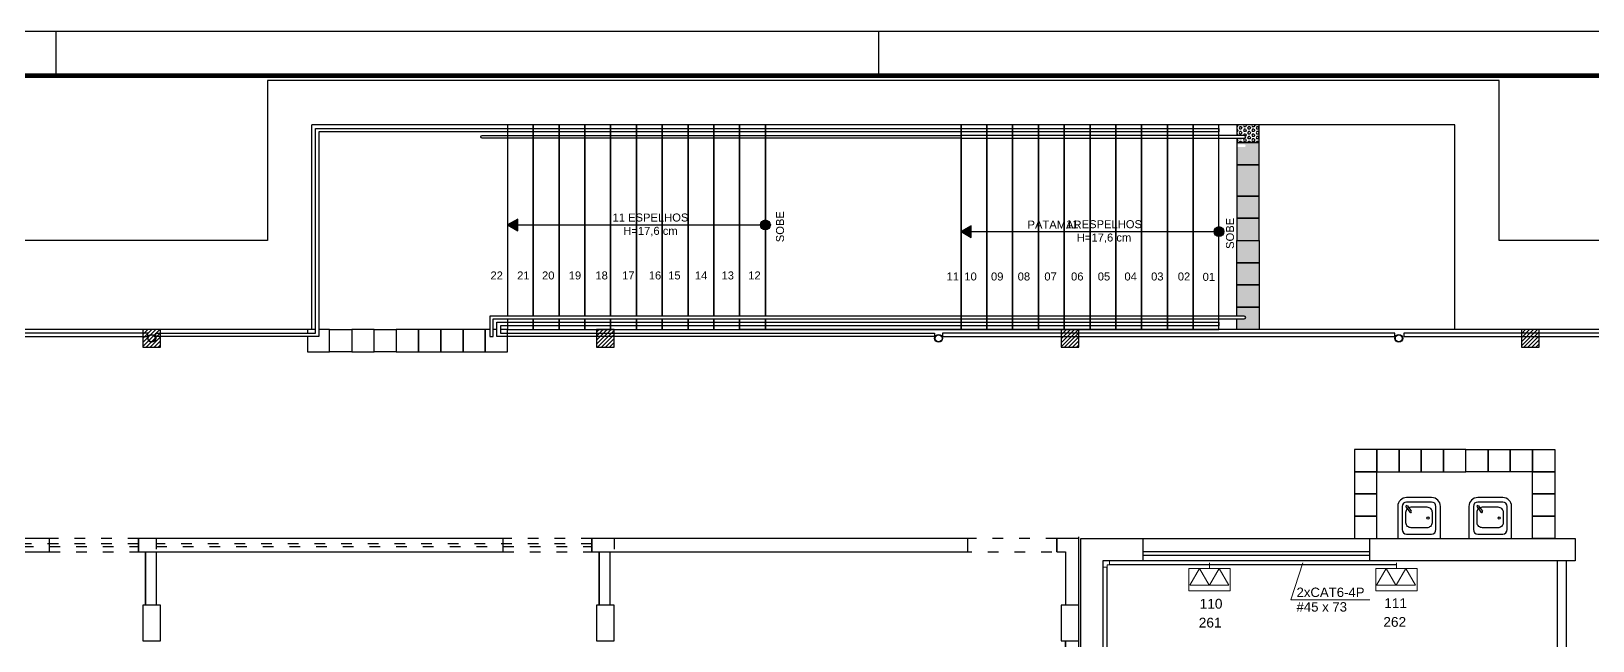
# Model space of a CAD drawing. Header units: millimetres. Extents: x 329 to 8779, y 382 to 3352.
# Drawn here: x 4126 to 5882, y 2667 to 3352 of the extents above; entities that cross this region are included whole.
import ezdxf
from ezdxf.enums import TextEntityAlignment as Align

# ---------------------------------------------------------------- set-up
doc = ezdxf.new("R2010")
doc.units = ezdxf.units.MM
doc.linetypes.add('ACAD_ISO03W100', pattern=[30, 12, -18])
doc.layers.add('ARQ', color=8, linetype='Continuous')
doc.layers.add('LEGENDA', color=7, linetype='Continuous')
for name, color, linetype, lineweight in [('CE-Condutos', 6, 'Continuous', 30), ('CE-Textos fios', 7, 'Continuous', 20), ('CE-Textos pontos', 5, 'Continuous', 20), ('P-SIMBOL', 5, 'Continuous', 20)]:
    doc.layers.add(name, color=color, linetype=linetype, lineweight=lineweight)
doc.styles.add('Arial', font='Arial.ttf')
doc.styles.get("Standard").update_dxf_attribs({"font": 'Arial.ttf'})
pattern_1 = [(45, (-3663.8285, -9362.5535), (-2.245064, 2.245064), [])]
pattern_2 = [(180, (5838.7466, 2881.9403), (-1e-15, -2.74963), [1.5875, -3.175]), (300, (5838.7466, 2881.9403), (2.38125, 1.374815), [1.5875, -3.175]), (240, (5837.159, 2881.9403), (2.38125, -1.374815), [1.5875, -3.175])]

# ---------------------------------------------------------------- blocks, each defined once
blk = doc.blocks.new('A1 sem aba')
at = {"layer": 'LEGENDA'}
for p, q in [((-92.5, 58.4), (-92.5, 59.4)), ((-74, 58.4), (-74, 59.4))]:
    blk.add_line(p, q, dxfattribs=at)
blk.add_lwpolyline([(-169, 59.4), (0, 59.4), (0, 0), (-169, 0), (-169, 59.4)], close=True, dxfattribs=at)
at = {"layer": 'LEGENDA', "const_width": 0.1}
blk.add_lwpolyline([(-1, 58.4), (-1, 1), (-166.5, 1), (-166.5, 58.4)], close=True, dxfattribs=at)
blk = doc.blocks.new('GW_PLANTA NIVEL 8-00$0$BEBEDOURO1_PL')
for p, q in [((-0.248, 0.36), (-0.248, 0)), ((-0.198, 0.36), (-0.198, 0.1)), ((-0.156, 0.354), (-0.112, 0.295)), ((0.132, 0.46), (-0.148, 0.46)), ((0.132, 0.41), (-0.148, 0.41)), ((-0.14, 0.366), (-0.096, 0.307)), ((0.182, 0.1), (0.182, 0.36)), ((0.232, 0), (0.232, 0.36)), ((-0.148, 0.05), (0.132, 0.05)), ((-0.248, 0), (0.232, 0))]:
    blk.add_line(p, q)
blk.add_lwpolyline([(0.077, 0.121), (-0.096, 0.121, -0.427329), (-0.156, 0.177), (-0.156, 0.294, -0.414214), (-0.096, 0.354), (0.078, 0.354, -0.414214), (0.138, 0.294), (0.138, 0.177, -0.427329)], format="xyb", close=True)
blk.add_circle((0.092, 0.23), 0.0119)
for centre, radius, start, end in [((-0.148, 0.36), 0.1, 90, 180), ((-0.148, 0.36), 0.05, 90, 180), ((-0.148, 0.36), 0.01, 36.6748, 216.6748), ((0.132, 0.36), 0.1, 0, 90), ((0.132, 0.36), 0.05, 0, 90), ((-0.104, 0.301), 0.01, 216.6748, 36.6748), ((-0.148, 0.1), 0.05, 180, 270), ((0.132, 0.1), 0.05, 270, 0)]:
    blk.add_arc(centre, radius, start, end)

msp = doc.modelspace()

# ---------------------------------------------------------------- hatches: boundary and pattern name
at = {"layer": 'ARQ'}
h = msp.add_hatch(dxfattribs=at)
h.set_pattern_fill('HEX', color=8, scale=0.5, angle=180, style=0)
h.set_pattern_definition(pattern_2)
h.paths.add_polyline_path([(5506.247, 3246.94), (5481.247, 3246.94), (5481.247, 3234.94), (5489.747, 3234.94, -1), (5489.747, 3231.94), (5481.247, 3231.94), (5481.247, 3226.94), (5506.247, 3226.94), (5506.247, 3246.94)])
h = msp.add_hatch(dxfattribs=at)
h.set_pattern_fill('HEX', color=8, scale=0.5, angle=180, style=0)
h.set_pattern_definition(pattern_2)
h.paths.add_polyline_path([(5481.247, 3066.94), (5481.247, 3041.94), (5506.247, 3041.94), (5506.247, 3066.94)])
h.paths.add_polyline_path([(5506.247, 3091.94), (5506.247, 3116.94), (5481.247, 3116.94), (5481.247, 3091.94)])
h.paths.add_polyline_path([(5481.247, 3091.94), (5481.247, 3066.94), (5506.247, 3066.94), (5506.247, 3091.94)])
h.paths.add_polyline_path([(5481.247, 3141.94), (5481.247, 3116.94), (5506.247, 3116.94), (5506.247, 3141.94)])
h.paths.add_polyline_path([(5481.247, 3166.94), (5481.247, 3141.94), (5506.247, 3141.94), (5506.247, 3166.94)])
h.paths.add_polyline_path([(5506.247, 3191.94), (5506.247, 3216.94), (5481.247, 3216.94), (5481.247, 3191.94)])
h.paths.add_polyline_path([(5481.247, 3191.94), (5481.247, 3166.94), (5506.247, 3166.94), (5506.247, 3191.94)])
edge = h.paths.add_edge_path()
edge.add_line((5481.247, 3226.94), (5481.247, 3224.94))
edge.add_line((5481.247, 3224.94), (5489.747, 3224.94))
edge.add_arc((5489.747, 3223.44), 1.5, -90, 90, ccw=False)
edge.add_line((5489.747, 3221.94), (5481.247, 3221.94))
edge.add_line((5481.247, 3221.94), (5481.247, 3216.94))
edge.add_line((5481.247, 3216.94), (5506.247, 3216.94))
edge.add_line((5506.247, 3216.94), (5506.247, 3226.94))
edge.add_line((5506.247, 3226.94), (5481.247, 3226.94))
h.paths.add_polyline_path([(5481.247, 3031.94), (5489.747, 3031.94, -1), (5489.747, 3028.94), (5481.247, 3028.94), (5481.247, 3016.94), (5506.247, 3016.94), (5506.247, 3041.94), (5481.247, 3041.94)])
for points in [[(4661.247, 3134.44), (4672.714, 3127.82), (4672.714, 3141.061)], [(5171.247, 3126.94), (5182.714, 3120.32), (5182.714, 3133.561)]]:
    msp.add_hatch(color=8, dxfattribs=at).paths.add_polyline_path(points)
h = msp.add_hatch(color=8, dxfattribs=at)
edge = h.paths.add_edge_path()
edge.add_arc((4951.247, 3134.44), 5.55, 0, 360)
h = msp.add_hatch(color=8, dxfattribs=at)
edge = h.paths.add_edge_path()
edge.add_arc((5461.247, 3126.94), 5.55, 0, 360)
h = msp.add_hatch(dxfattribs=at)
h.set_pattern_fill('ANSI31', color=8, style=0)
h.set_pattern_definition(pattern_1)
h.paths.add_polyline_path([(4251.247, 2996.94), (4271.247, 2996.94), (4271.247, 3016.94), (4251.247, 3016.94)])
h = msp.add_hatch(dxfattribs=at)
h.set_pattern_fill('ANSI31', color=8, style=0)
h.set_pattern_definition(pattern_1)
h.paths.add_polyline_path([(4761.247, 2996.94), (4781.247, 2996.94), (4781.247, 3016.94), (4761.247, 3016.94)])
h = msp.add_hatch(dxfattribs=at)
h.set_pattern_fill('ANSI31', color=8, style=0)
h.set_pattern_definition(pattern_1)
h.paths.add_polyline_path([(5283.747, 2996.94), (5303.747, 2996.94), (5303.747, 3016.94), (5283.747, 3016.94)])
h = msp.add_hatch(dxfattribs=at)
h.set_pattern_fill('ANSI31', color=8, style=0)
h.set_pattern_definition(pattern_1)
h.paths.add_polyline_path([(5801.247, 2996.94), (5821.247, 2996.94), (5821.247, 3016.94), (5801.247, 3016.94)])

# ---------------------------------------------------------------- linework, layer by layer
at = {"layer": 'ARQ', "color": 8}
for p, q in [((4661.247, 3246.94), (4441.247, 3246.94)), ((4441.247, 3016.94), (4441.247, 3246.94)), ((4441.247, 3016.94), (863.747, 3016.94)), ((7116.747, 3016.94), (4921.747, 3016.94)), ((4246.247, 2766.94), (4246.247, 2781.94)), ((4756.247, 2766.94), (4756.247, 2781.94)), ((5278.747, 2766.94), (5278.747, 2781.94)), ((5303.747, 2781.94), (5303.747, 2783.94)), ((5375.747, 2781.94), (5630.747, 2781.94)), ((5630.747, 2766.94), (5375.747, 2766.94)), ((5630.747, 2762.94), (5375.747, 2762.94)), ((5630.747, 2756.94), (5375.747, 2756.94))]:
    msp.add_line(p, q, dxfattribs=at)
for points in [[(7116.747, 2771.94), (7116.747, 3016.94), (7116.747, 3116.94), (5776.247, 3116.94), (5776.247, 3296.94), (4391.247, 3296.94), (4391.247, 3116.94), (1868.747, 3116.94, 0), (1868.747, 3116.94), (1868.747, 3241.94, 0), (1868.747, 3241.94), (613.747, 3241.94)], [(4449.247, 3008.94), (4265.692, 3008.94), (4265.692, 3012.94), (4445.247, 3012.94), (4445.247, 3242.94, 0), (4445.247, 3242.94), (5461.247, 3242.94), (5461.247, 3238.94), (4449.247, 3238.94, 0), (4449.247, 3238.94), (4449.247, 3008.94)], [(5171.247, 3231.94), (4632.747, 3231.94, -1), (4632.747, 3234.94), (5171.247, 3234.94)], [(5171.247, 3231.94), (5489.747, 3231.94, 1), (5489.747, 3234.94), (5171.247, 3234.94)], [(5341.247, 3031.94), (4641.247, 3031.94, 0), (4641.247, 3031.94), (4641.247, 3008.94, 0), (4641.247, 3008.94), (4645.247, 3008.94), (4645.247, 3028.94, 0), (4645.247, 3028.94), (5341.247, 3028.94)], [(4649.247, 3008.94), (4649.247, 3024.94, 0), (4649.247, 3024.94), (5461.247, 3024.94), (5461.247, 3020.94), (4653.247, 3020.94, 0), (4653.247, 3020.94), (4653.247, 3012.94), (4661.247, 3012.94)], [(5341.247, 3028.94), (5489.747, 3028.94, 1), (5489.747, 3031.94), (5341.247, 3031.94)], [(4661.247, 3012.94), (5141.48, 3012.94, 0), (5141.48, 3012.94), (5141.48, 3008.94, 0), (5141.48, 3008.94), (4661.247, 3008.94)]]:
    msp.add_lwpolyline(points, format="xyb", dxfattribs=at)
for points in [[(4690.247, 3031.94), (4690.247, 3246.94), (4661.247, 3246.94), (4661.247, 3031.94)], [(4719.247, 3031.94), (4719.247, 3246.94), (4690.247, 3246.94), (4690.247, 3031.94)], [(4748.247, 3031.94), (4748.247, 3246.94), (4719.247, 3246.94), (4719.247, 3031.94)], [(4777.247, 3031.94), (4777.247, 3246.94), (4748.247, 3246.94), (4748.247, 3031.94)], [(4806.247, 3031.94), (4806.247, 3246.94), (4777.247, 3246.94), (4777.247, 3031.94)], [(4835.247, 3031.94), (4835.247, 3246.94), (4806.247, 3246.94), (4806.247, 3031.94)], [(4864.247, 3031.94), (4864.247, 3246.94), (4835.247, 3246.94), (4835.247, 3031.94)], [(4893.247, 3031.94), (4893.247, 3246.94), (4864.247, 3246.94), (4864.247, 3031.94)], [(4922.247, 3031.94), (4922.247, 3246.94), (4893.247, 3246.94), (4893.247, 3031.94)], [(4951.247, 3031.94), (4951.247, 3246.94), (4922.247, 3246.94), (4922.247, 3031.94)], [(4951.247, 3028.94), (4951.247, 3016.94), (5171.247, 3016.94), (5171.247, 3246.94), (4951.247, 3246.94), (4951.247, 3031.94)], [(5726.247, 3016.94), (5726.247, 3246.94), (5461.247, 3246.94), (5461.247, 3246.94)], [(5481.247, 3246.94), (5481.247, 3234.94)], [(5481.247, 3231.94), (5481.247, 3226.94), (5506.247, 3226.94), (5506.247, 3246.94)], [(4661.247, 3134.44), (4951.247, 3134.44)], [(5171.247, 3126.94), (5461.247, 3126.94)], [(5481.247, 3031.94), (5481.247, 3041.94), (5506.247, 3041.94), (5506.247, 3016.94), (5481.247, 3016.94), (5481.247, 3028.94)], [(4661.247, 3028.94), (4661.247, 3016.94), (4690.247, 3016.94), (4690.247, 3028.94)], [(4690.247, 3028.94), (4690.247, 3016.94), (4719.247, 3016.94), (4719.247, 3028.94)], [(4719.247, 3028.94), (4719.247, 3016.94), (4748.247, 3016.94), (4748.247, 3028.94)], [(4748.247, 3028.94), (4748.247, 3016.94), (4777.247, 3016.94), (4777.247, 3028.94)], [(4777.247, 3028.94), (4777.247, 3016.94), (4806.247, 3016.94), (4806.247, 3028.94)], [(4806.247, 3028.94), (4806.247, 3016.94), (4835.247, 3016.94), (4835.247, 3028.94)], [(4835.247, 3028.94), (4835.247, 3016.94), (4864.247, 3016.94), (4864.247, 3028.94)], [(4864.247, 3028.94), (4864.247, 3016.94), (4893.247, 3016.94), (4893.247, 3028.94)], [(4893.247, 3028.94), (4893.247, 3016.94), (4922.247, 3016.94), (4922.247, 3028.94)], [(4922.247, 3028.94), (4922.247, 3016.94), (4951.247, 3016.94), (4951.247, 3028.94)], [(4445.247, 3016.94), (4436.247, 3016.94), (4436.247, 3012.94)], [(4436.247, 3008.94), (4436.247, 2991.94), (4461.247, 2991.94), (4461.247, 3016.94), (4449.247, 3016.94)], [(4641.247, 3016.94), (4636.247, 3016.94), (4636.247, 2991.94), (4661.247, 2991.94), (4661.247, 3016.94), (4653.247, 3016.94)], [(4649.247, 3016.94), (4645.247, 3016.94)], [(4661.247, 3008.94), (4649.247, 3008.94)], [(5303.747, 1531.94), (5303.747, 2781.94), (5278.747, 2781.94), (5278.747, 2766.94), (5288.747, 2766.94), (5288.747, 2706.94)], [(5630.747, 2756.94), (5630.747, 2781.94), (5861.747, 2781.94), (5861.747, 2756.94), (5630.747, 2756.94)], [(4254.247, 2766.94), (4254.247, 2706.94)], [(4266.247, 2766.94), (4266.247, 2706.94)], [(4764.247, 2766.94), (4764.247, 2706.94)], [(4776.247, 2766.94), (4776.247, 2706.94)], [(5851.747, 2756.94), (5851.747, 2591.94), (5841.747, 2591.94), (5841.747, 2756.94)], [(5288.747, 2196.94), (5288.747, 2666.94)], [(5288.747, 2666.94), (5288.747, 2196.94)]]:
    msp.add_lwpolyline(points, dxfattribs=at)
for points in [[(5171.247, 3016.94), (5200.247, 3016.94), (5200.247, 3246.94), (5171.247, 3246.94)], [(5200.247, 3016.94), (5229.247, 3016.94), (5229.247, 3246.94), (5200.247, 3246.94)], [(5229.247, 3016.94), (5258.247, 3016.94), (5258.247, 3246.94), (5229.247, 3246.94)], [(5258.247, 3016.94), (5287.247, 3016.94), (5287.247, 3246.94), (5258.247, 3246.94)], [(5287.247, 3016.94), (5316.247, 3016.94), (5316.247, 3246.94), (5287.247, 3246.94)], [(5316.247, 3016.94), (5345.247, 3016.94), (5345.247, 3246.94), (5316.247, 3246.94)], [(5345.247, 3016.94), (5374.247, 3016.94), (5374.247, 3246.94), (5345.247, 3246.94)], [(5374.247, 3016.94), (5403.247, 3016.94), (5403.247, 3246.94), (5374.247, 3246.94)], [(5403.247, 3016.94), (5432.247, 3016.94), (5432.247, 3246.94), (5403.247, 3246.94)], [(5432.247, 3016.94), (5461.247, 3016.94), (5461.247, 3246.94), (5432.247, 3246.94)], [(5481.247, 3201.94), (5506.247, 3201.94), (5506.247, 3226.94), (5481.247, 3226.94)], [(5506.247, 3166.94), (5506.247, 3201.94), (5481.247, 3201.94), (5481.247, 3166.94)], [(5506.247, 3141.94), (5506.247, 3166.94), (5481.247, 3166.94), (5481.247, 3141.94)], [(4661.247, 3134.44), (4672.714, 3127.82), (4672.714, 3141.061)], [(5171.247, 3126.94), (5182.714, 3120.32), (5182.714, 3133.561)], [(5506.247, 3116.94), (5506.247, 3141.94), (5481.247, 3141.94), (5481.247, 3116.94)], [(5506.247, 3116.94), (5506.247, 3091.94), (5481.247, 3091.94), (5481.247, 3116.94)], [(5506.247, 3091.94), (5506.247, 3066.94), (5481.247, 3066.94), (5481.247, 3091.94)], [(5506.247, 3066.94), (5506.247, 3041.94), (5481.247, 3041.94), (5481.247, 3066.94)], [(4256.802, 3012.94), (3755.692, 3012.94), (3755.692, 3008.94), (4256.802, 3008.94)], [(4486.247, 2991.94), (4461.247, 2991.94), (4461.247, 3016.94), (4486.247, 3016.94)], [(4486.247, 2991.94), (4511.247, 2991.94), (4511.247, 3016.94), (4486.247, 3016.94)], [(4536.247, 2991.94), (4511.247, 2991.94), (4511.247, 3016.94), (4536.247, 3016.94)], [(4536.247, 2991.94), (4561.247, 2991.94), (4561.247, 3016.94), (4536.247, 3016.94)], [(4561.247, 2991.94), (4586.247, 2991.94), (4586.247, 3016.94), (4561.247, 3016.94)], [(4586.247, 2991.94), (4611.247, 2991.94), (4611.247, 3016.94), (4586.247, 3016.94)], [(4611.247, 2991.94), (4636.247, 2991.94), (4636.247, 3016.94), (4611.247, 3016.94)], [(5658.98, 3012.94), (5150.37, 3012.94), (5150.37, 3008.94), (5658.98, 3008.94)], [(6326.802, 3012.94), (5669.209, 3012.94), (5669.209, 3008.94), (6326.802, 3008.94)], [(5638.747, 2881.94), (5613.747, 2881.94), (5613.747, 2856.94), (5638.747, 2856.94)], [(5663.747, 2881.94), (5638.747, 2881.94), (5638.747, 2856.94), (5663.747, 2856.94)], [(5688.747, 2881.94), (5663.747, 2881.94), (5663.747, 2856.94), (5688.747, 2856.94)], [(5713.747, 2881.94), (5688.747, 2881.94), (5688.747, 2856.94), (5713.747, 2856.94)], [(5738.747, 2881.94), (5713.747, 2881.94), (5713.747, 2856.94), (5738.747, 2856.94)], [(5738.747, 2881.94), (5763.747, 2881.94), (5763.747, 2856.94), (5738.747, 2856.94)], [(5763.747, 2881.94), (5788.747, 2881.94), (5788.747, 2856.94), (5763.747, 2856.94)], [(5788.747, 2881.94), (5813.747, 2881.94), (5813.747, 2856.94), (5788.747, 2856.94)], [(5813.747, 2881.94), (5838.747, 2881.94), (5838.747, 2856.94), (5813.747, 2856.94)], [(5638.747, 2856.94), (5613.747, 2856.94), (5613.747, 2831.94), (5638.747, 2831.94)], [(5813.747, 2856.94), (5838.747, 2856.94), (5838.747, 2831.94), (5813.747, 2831.94)], [(5638.747, 2831.94), (5613.747, 2831.94), (5613.747, 2806.94), (5638.747, 2806.94)], [(5813.747, 2831.94), (5838.747, 2831.94), (5838.747, 2806.94), (5813.747, 2806.94)], [(5638.747, 2806.94), (5613.747, 2806.94), (5613.747, 2781.94), (5638.747, 2781.94)], [(5813.747, 2806.94), (5838.747, 2806.94), (5838.747, 2781.94), (5813.747, 2781.94)], [(4146.247, 2766.94), (4146.247, 2781.94), (3736.247, 2781.94), (3736.247, 2766.94)], [(4656.247, 2766.94), (4656.247, 2781.94), (4246.247, 2781.94), (4246.247, 2766.94)], [(5178.747, 2766.94), (5178.747, 2781.94), (4756.247, 2781.94), (4756.247, 2766.94)], [(5851.747, 1239.94), (5851.747, 1214.94), (5305.747, 1214.94), (5305.747, 2781.94), (5305.747, 2781.94), (5375.747, 2781.94), (5375.747, 2756.94), (5330.747, 2756.94), (5330.747, 1499.94), (5851.747, 1499.94), (5851.747, 1474.94), (5826.747, 1474.94), (5826.747, 1484.94), (5321.747, 1484.94), (5321.747, 1239.94), (5826.747, 1239.94), (5826.747, 1374.94), (5851.747, 1374.94), (5851.747, 1239.94)], [(4254.247, 2766.94), (4266.247, 2766.94), (4266.247, 2706.94), (4254.247, 2706.94)], [(4764.247, 2766.94), (4776.247, 2766.94), (4776.247, 2706.94), (4764.247, 2706.94)]]:
    msp.add_lwpolyline(points, close=True, dxfattribs=at)
at = {"layer": 'ARQ', "color": 8, "linetype": 'Continuous'}
for points in [[(4251.247, 2996.94), (4271.247, 2996.94), (4271.247, 3016.94), (4251.247, 3016.94), (4251.247, 2996.94)], [(4761.247, 2996.94), (4781.247, 2996.94), (4781.247, 3016.94), (4761.247, 3016.94), (4761.247, 2996.94)], [(5283.747, 2996.94), (5303.747, 2996.94), (5303.747, 3016.94), (5283.747, 3016.94), (5283.747, 2996.94)], [(5801.247, 2996.94), (5821.247, 2996.94), (5821.247, 3016.94), (5801.247, 3016.94), (5801.247, 2996.94)], [(4251.246, 2666.94), (4271.246, 2666.94), (4271.246, 2706.94), (4251.246, 2706.94), (4251.246, 2666.94)], [(4761.246, 2666.94), (4781.246, 2666.94), (4781.246, 2706.94), (4761.246, 2706.94), (4761.246, 2666.94)], [(5283.746, 2666.94), (5303.746, 2666.94), (5303.746, 2706.94), (5283.746, 2706.94), (5283.746, 2666.94)]]:
    msp.add_lwpolyline(points, dxfattribs=at)
at = {"layer": 'ARQ', "color": 8, "linetype": 'ACAD_ISO03W100'}
for points in [[(4246.247, 2781.94), (3756.247, 2781.94), (3756.247, 2766.94), (4246.247, 2766.94)], [(4246.247, 2775.94), (3756.247, 2775.94), (3756.247, 2772.94), (4246.247, 2772.94)], [(4756.247, 2781.94), (4266.247, 2781.94), (4266.247, 2766.94), (4756.247, 2766.94)], [(4756.247, 2775.94), (4266.247, 2775.94), (4266.247, 2772.94), (4756.247, 2772.94)], [(5278.747, 2781.94), (4781.247, 2781.94), (4781.247, 2766.94), (5278.747, 2766.94)]]:
    msp.add_lwpolyline(points, dxfattribs=at)
at = {"layer": 'ARQ', "color": 8}
for centre in [(4951.247, 3134.44), (5461.247, 3126.94)]:
    msp.add_circle(centre, 5.55, dxfattribs=at)
at = {"layer": 'ARQ', "color": 8, "linetype": 'Continuous'}
for centre, radius in [((4261.247, 3006.94), 4.445), ((4261.247, 3006.94), 3.895), ((5145.925, 3006.94), 4.445), ((5145.925, 3006.94), 3.895), ((5663.425, 3006.94), 4.445), ((5663.425, 3006.94), 3.895)]:
    msp.add_circle(centre, radius, dxfattribs=at)
at = {"layer": 'CE-Condutos', "linetype": 'Continuous'}
for p, q in [((5450.697, 2756.94), (5338.017, 2756.94)), ((5660.697, 2756.94), (5450.697, 2756.94)), ((5330.747, 2749.67), (5330.747, 2351.21)), ((5335.247, 2749.705), (5335.247, 2351.175)), ((5450.697, 2752.44), (5337.982, 2752.44)), ((5660.697, 2752.44), (5450.697, 2752.44))]:
    msp.add_line(p, q, dxfattribs=at)
at = {"layer": 'CE-Textos fios'}
for p, q in [((5555.697, 2754.69), (5542.172, 2712.825)), ((5542.172, 2712.825), (5630.702, 2712.825)), ((5542.172, 2712.825), (5630.702, 2712.825))]:
    msp.add_line(p, q, dxfattribs=at)
at = {"layer": 'P-SIMBOL'}
for p, q in [((5330.627, 2756.99), (5338.017, 2757.025)), ((5330.627, 2756.99), (5330.662, 2749.67)), ((5337.982, 2752.39), (5338.017, 2757.025)), ((5335.367, 2749.705), (5330.662, 2749.67)), ((5335.367, 2752.39), (5337.982, 2752.39)), ((5335.367, 2752.39), (5335.367, 2749.705))]:
    msp.add_line(p, q, dxfattribs=at)
at = {"layer": 'P-SIMBOL', "color": 1}
for p, q in [((5427.497, 2735.64), (5427.497, 2748.14)), ((5461.397, 2748.14), (5427.497, 2748.14)), ((5428.347, 2729.39), (5439.197, 2748.14)), ((5439.197, 2748.14), (5450.047, 2729.39)), ((5450.547, 2729.39), (5461.397, 2748.14)), ((5450.697, 2748.14), (5450.697, 2754.69)), ((5461.397, 2748.14), (5473.897, 2748.14)), ((5461.397, 2748.14), (5472.247, 2729.39)), ((5473.897, 2735.64), (5473.897, 2748.14)), ((5637.497, 2735.64), (5637.497, 2748.14)), ((5671.397, 2748.14), (5637.497, 2748.14)), ((5638.347, 2729.39), (5649.197, 2748.14)), ((5649.197, 2748.14), (5660.047, 2729.39)), ((5660.547, 2729.39), (5671.397, 2748.14)), ((5660.697, 2748.14), (5660.697, 2754.69)), ((5671.397, 2748.14), (5683.897, 2748.14)), ((5671.397, 2748.14), (5682.247, 2729.39)), ((5683.897, 2735.64), (5683.897, 2748.14)), ((5427.497, 2735.64), (5427.497, 2723.14)), ((5461.397, 2723.14), (5427.497, 2723.14)), ((5450.047, 2729.39), (5428.347, 2729.39)), ((5472.247, 2729.39), (5450.547, 2729.39)), ((5461.397, 2723.14), (5473.897, 2723.14)), ((5473.897, 2735.64), (5473.897, 2723.14)), ((5637.497, 2735.64), (5637.497, 2723.14)), ((5671.397, 2723.14), (5637.497, 2723.14)), ((5660.047, 2729.39), (5638.347, 2729.39)), ((5682.247, 2729.39), (5660.547, 2729.39)), ((5671.397, 2723.14), (5683.897, 2723.14)), ((5683.897, 2735.64), (5683.897, 2723.14))]:
    msp.add_line(p, q, dxfattribs=at)

# ---------------------------------------------------------------- block references
at = {"layer": 'ARQ', "color": 8, "xscale": 100, "yscale": 100, "zscale": 100}
for p in [(5687.043, 2781.94), (5767.043, 2781.94)]:
    msp.add_blockref('GW_PLANTA NIVEL 8-00$0$BEBEDOURO1_PL', p, dxfattribs=at)
at = {"layer": 'LEGENDA', "xscale": 49.99999999947613, "yscale": 49.99999999947613, "zscale": 49.99999999947613}
msp.add_blockref('A1 sem aba', (8778.869, 382.199), dxfattribs=at)

# ---------------------------------------------------------------- texts
at = {"layer": 'ARQ', "color": 8, "style": 'Arial'}
for p in [(4967.677, 3132.478), (5473.614, 3124.978)]:
    msp.add_text('SOBE', height=9, rotation=90, dxfattribs=at).set_placement(p, align=Align.MIDDLE_CENTER)
for s, p in [('22', (4649.095, 3077.64)), ('21', (4679.095, 3077.64)), ('20', (4707.095, 3077.64)), ('19', (4737.095, 3077.64)), ('18', (4767.095, 3077.64)), ('17', (4797.095, 3077.64)), ('16', (4827.095, 3077.64)), ('15', (4848.905, 3077.64)), ('14', (4878.905, 3077.64)), ('13', (4908.905, 3077.64)), ('12', (4938.905, 3077.64)), ('11', (5161.946, 3076.491)), ('10', (5181.91, 3076.491)), ('09', (5211.91, 3076.491)), ('08', (5241.91, 3076.491)), ('07', (5271.91, 3076.491)), ('06', (5301.91, 3076.491)), ('05', (5331.91, 3076.491)), ('04', (5361.91, 3076.491)), ('03', (5391.91, 3076.491)), ('02', (5421.91, 3076.491)), ('01', (5449.838, 3076.061))]:
    msp.add_text(s, height=9, dxfattribs=at).set_placement(p, align=Align.MIDDLE_CENTER)
at = {"layer": 'ARQ', "color": 8, "char_height": 9, "width": 326.45389, "attachment_point": 5, "style": 'Arial'}
for insert in [(4822.02, 3134.44), (5332.02, 3126.94)]:
    msp.add_mtext('11 ESPELHOS\\PH=17,6 cm', dxfattribs=dict(at, insert=insert))
at = {"layer": 'ARQ', "color": 8, "insert": (5245.974, 3139.303), "char_height": 9, "width": 60.85342, "attachment_point": 1}
msp.add_mtext('PATAMAR', dxfattribs=at)
at = {"layer": 'CE-Textos fios', "char_height": 10.59, "attachment_point": 7, "line_spacing_factor": 0.798, "style": 'Arial'}
for s, insert, width in [('2xCAT6-4P', (5548.447, 2715.985), 114.372), ('#45 x 73', (5548.447, 2699.585), 101.664)]:
    msp.add_mtext(s, dxfattribs=dict(at, insert=insert, width=width))
at = {"layer": 'CE-Textos pontos', "char_height": 11, "width": 63.54, "attachment_point": 8, "rotation": 0.000842, "line_spacing_factor": 0.798, "style": 'Arial'}
for s, insert in [('110', (5452.347, 2702.915)), ('111', (5659.847, 2703.765)), ('261', (5451.347, 2681.665)), ('262', (5658.847, 2682.465))]:
    msp.add_mtext(s, dxfattribs=dict(at, insert=insert))

doc.saveas('drawing.dxf')
